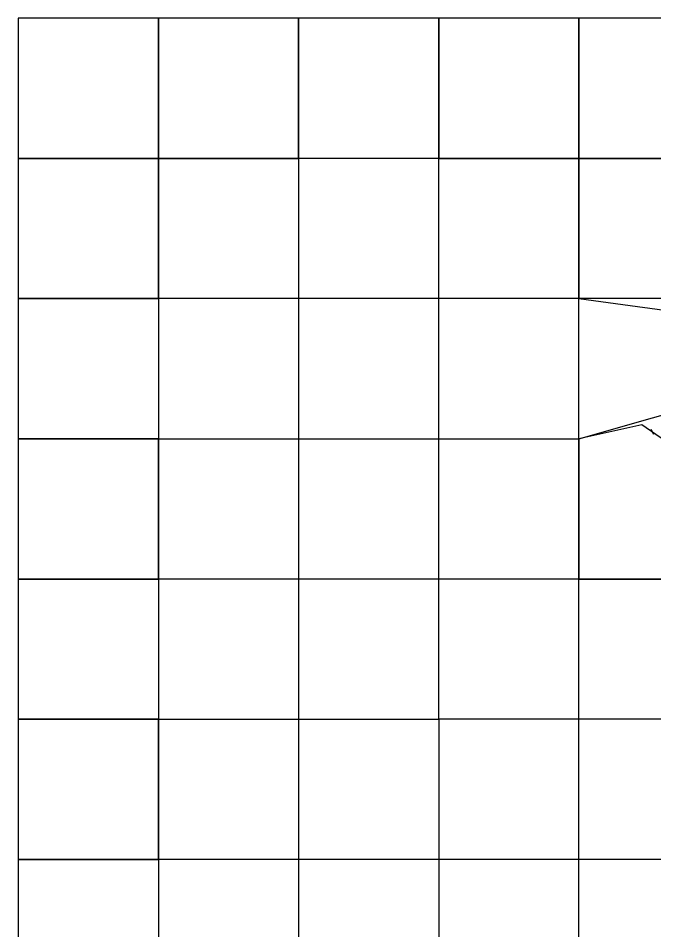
# Model space of a CAD drawing. Extents: x 0 to 320, y 0 to 433.
# Drawn here: x 0 to 90.8, y 302.8 to 433 of the extents above; entities that cross this region are included whole.
import ezdxf

# ---------------------------------------------------------------- set-up
doc = ezdxf.new("R2010")
doc.units = 0
for name, color, linetype in [('C251', 251, 'CONTINUOUS'), ('C254', 254, 'CONTINUOUS'), ('C7', 7, 'CONTINUOUS')]:
    doc.layers.add(name, color=color, linetype=linetype)

msp = doc.modelspace()

# ---------------------------------------------------------------- linework, layer by layer
at = {"layer": 'C251'}
msp.add_lwpolyline([(90.333336, 374.333344), (90.666664, 373.666656), (90.333336, 374.333344)], dxfattribs=at)
at = {"layer": 'C254'}
for points in [[(20, 433), (20, 413), (40, 413), (40, 433), (20, 433)], [(60, 433), (60, 413), (80, 413), (80, 433), (60, 433)], [(0, 413), (0, 393), (20, 393), (20, 413), (0, 413)], [(40, 413), (40, 393), (20, 393), (20, 373), (40, 373), (40, 353), (20, 353), (20, 333), (40, 333), (40, 313), (20, 313), (20, 293), (40, 293), (40, 273), (20, 273), (20, 253), (40, 253), (40, 233), (20, 233), (20, 213), (40, 213), (40, 193), (20, 193), (20, 173)], [(120, 293), (120, 313), (100, 313), (100, 333), (80, 333), (80, 353), (60, 353), (60, 373), (80, 373), (80, 393), (60, 393), (60, 413), (40, 413)], [(100, 413), (80, 413), (80, 393), (117, 388)], [(89, 375), (80, 373), (80, 353), (100, 353), (102, 365), (102, 366), (89, 375)], [(0, 373), (0, 353), (20, 353), (20, 373), (0, 373)], [(0, 333), (0, 313), (20, 313), (20, 333), (0, 333)], [(60, 313), (60, 293), (80, 293), (80, 313), (60, 313)]]:
    msp.add_lwpolyline(points, dxfattribs=at)
at = {"layer": 'C7'}
for points in [[(0, 433)], [(0, 433), (0, 413), (20, 413), (20, 393), (0, 393), (0, 373), (20, 373), (20, 353), (0, 353), (0, 333), (20, 333), (20, 313), (0, 313), (0, 293)], [(100, 433), (80, 433), (80, 413), (60, 413), (60, 433), (40, 433), (40, 413), (20, 413), (20, 433), (0, 433)], [(100, 393), (80, 393), (80, 413), (100, 413)], [(40, 393), (40, 373), (60, 373), (60, 393), (40, 393)], [(100, 353), (80, 353), (80, 373), (101, 379)], [(40, 353), (40, 333), (60, 333), (60, 313), (40, 313), (40, 293)], [(100, 293), (100, 313), (80, 313), (80, 333), (60, 333), (60, 353), (40, 353)]]:
    msp.add_lwpolyline(points, dxfattribs=at)

doc.saveas('drawing.dxf')
